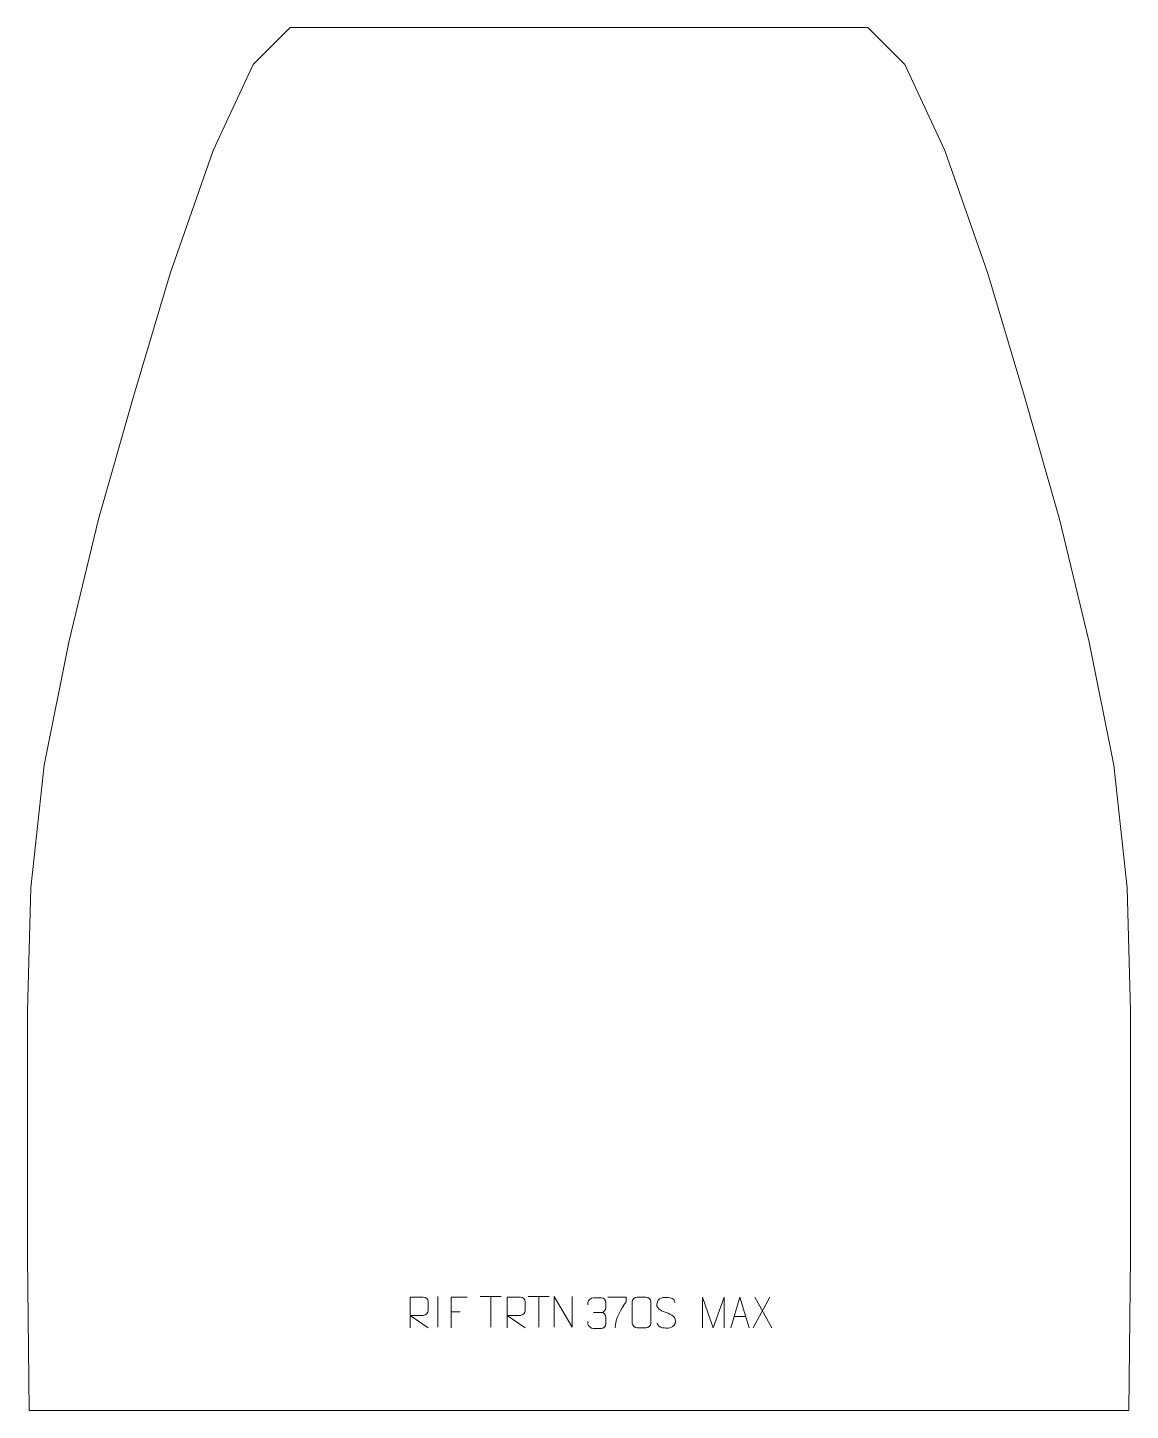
# Model space of a CAD drawing. Header units: millimetres. Extents: x -453 to 444, y 534 to 1659.
import ezdxf

# ---------------------------------------------------------------- set-up
doc = ezdxf.new("R2010")
doc.units = ezdxf.units.MM
doc.header["$MEASUREMENT"] = 0
doc.layers.add('layer 1', color=7, linetype='Continuous')

msp = doc.modelspace()

# ---------------------------------------------------------------- linework, layer by layer
at = {"layer": 'layer 1', "color": 242, "lineweight": 9}
msp.add_open_spline([(-239.4661, 1659.0857), (-239.4661, 1659.0857), (230.5329, 1659.0857), (230.5329, 1659.0857), (230.5329, 1659.0857), (230.5329, 1659.0857), (260.5341, 1629.086), (260.5341, 1629.086), (260.5341, 1629.086), (260.5341, 1629.086), (293.0343, 1559.0851), (293.0343, 1559.0851), (293.0343, 1559.0851), (293.0343, 1559.0851), (328.033, 1459.0859), (328.033, 1459.0859), (328.033, 1459.0859), (328.033, 1459.0859), (358.0343, 1359.0853), (358.0343, 1359.0853), (358.0343, 1359.0853), (358.0343, 1359.0853), (386.5339, 1259.0862), (386.5339, 1259.0862), (386.5339, 1259.0862), (386.5339, 1259.0862), (410.5338, 1159.0855), (410.5338, 1159.0855), (410.5338, 1159.0855), (410.5338, 1159.0855), (430.5326, 1059.0864), (430.5326, 1059.0864), (430.5326, 1059.0864), (430.5326, 1059.0864), (441.5339, 959.0857), (441.5339, 959.0857), (441.5339, 959.0857), (441.5339, 959.0857), (444.0344, 859.0866), (444.0344, 859.0866), (444.0344, 859.0866), (444.0344, 859.0866), (444.0344, 659.0853), (444.0344, 659.0853), (444.0344, 659.0853), (444.0344, 659.0853), (442.7832, 534.0859), (442.7832, 534.0859), (442.7832, 534.0859), (442.7832, 534.0859), (-451.7159, 534.0859), (-451.7159, 534.0859), (-451.7159, 534.0859), (-451.7159, 534.0859), (-452.9656, 659.0853), (-452.9656, 659.0853), (-452.9656, 659.0853), (-452.9656, 659.0853), (-452.9656, 859.0866), (-452.9656, 859.0866), (-452.9656, 859.0866), (-452.9656, 859.0866), (-450.4666, 959.0857), (-450.4666, 959.0857), (-450.4666, 959.0857), (-450.4666, 959.0857), (-439.4658, 1059.0864), (-439.4658, 1059.0864), (-439.4658, 1059.0864), (-439.4658, 1059.0864), (-419.4665, 1159.0855), (-419.4665, 1159.0855), (-419.4665, 1159.0855), (-419.4665, 1159.0855), (-395.4651, 1259.0862), (-395.4651, 1259.0862), (-395.4651, 1259.0862), (-395.4651, 1259.0862), (-366.9655, 1359.0853), (-366.9655, 1359.0853), (-366.9655, 1359.0853), (-366.9655, 1359.0853), (-336.9662, 1459.0859), (-336.9662, 1459.0859), (-336.9662, 1459.0859), (-336.9662, 1459.0859), (-301.9655, 1559.0851), (-301.9655, 1559.0851), (-301.9655, 1559.0851), (-301.9655, 1559.0851), (-269.4653, 1629.086), (-269.4653, 1629.086), (-269.4653, 1629.086), (-269.4653, 1629.086), (-239.4661, 1659.0857), (-239.4661, 1659.0857)], degree=3, knots=[0, 0, 0, 0, 0.04, 0.04, 0.04, 0.04, 0.08, 0.08, 0.08, 0.08, 0.12, 0.12, 0.12, 0.12, 0.16, 0.16, 0.16, 0.16, 0.2, 0.2, 0.2, 0.2, 0.24, 0.24, 0.24, 0.24, 0.28, 0.28, 0.28, 0.28, 0.32, 0.32, 0.32, 0.32, 0.36, 0.36, 0.36, 0.36, 0.4, 0.4, 0.4, 0.4, 0.44, 0.44, 0.44, 0.44, 0.48, 0.48, 0.48, 0.48, 0.52, 0.52, 0.52, 0.52, 0.56, 0.56, 0.56, 0.56, 0.6, 0.6, 0.6, 0.6, 0.64, 0.64, 0.64, 0.64, 0.68, 0.68, 0.68, 0.68, 0.72, 0.72, 0.72, 0.72, 0.76, 0.76, 0.76, 0.76, 0.8, 0.8, 0.8, 0.8, 0.84, 0.84, 0.84, 0.84, 0.88, 0.88, 0.88, 0.88, 0.92, 0.92, 0.92, 0.92, 1, 1, 1, 1], dxfattribs=at)
at = {"layer": 'layer 1', "color": 250, "lineweight": 9}
for points, knots in [([(-141.901, 601.299), (-141.901, 601.299), (-141.901, 626.2525), (-141.901, 626.2525), (-141.901, 626.2525), (-138.3062, 626.2525), (-134.7107, 626.2525), (-131.1155, 626.2525), (-131.1155, 626.2525), (-128.7902, 626.2148), (-127.2329, 624.7248), (-127.237, 622.3584), (-127.237, 622.3584), (-127.2374, 620.3229), (-127.2374, 617.2635), (-127.237, 615.2275), (-127.237, 615.2275), (-127.2435, 613.352), (-129.0558, 611.4102), (-131.0653, 611.3911), (-131.0653, 611.3911), (-131.0653, 611.3911), (-141.901, 611.3911), (-141.901, 611.3911), (-141.901, 611.3911), (-141.901, 611.3911), (-127.2463, 601.299), (-127.2463, 601.299)], [0, 0, 0, 0, 0.125, 0.125, 0.125, 0.125, 0.25, 0.25, 0.25, 0.25, 0.375, 0.375, 0.375, 0.375, 0.5, 0.5, 0.5, 0.5, 0.625, 0.625, 0.625, 0.625, 0.75, 0.75, 0.75, 0.75, 1, 1, 1, 1]), ([(-95.5311, 626.1072), (-95.5311, 626.1072), (-108.4051, 626.1072), (-108.4051, 626.1072), (-108.4051, 626.1072), (-108.4051, 626.1072), (-108.4051, 601.1536), (-108.4051, 601.1536)], [0, 0, 0, 0, 0.333333333, 0.333333333, 0.333333333, 0.333333333, 1, 1, 1, 1]), ([(-62.901, 601.299), (-62.901, 601.299), (-62.901, 626.2525), (-62.901, 626.2525), (-62.901, 626.2525), (-59.3062, 626.2525), (-55.7107, 626.2525), (-52.1155, 626.2525), (-52.1155, 626.2525), (-49.7902, 626.2148), (-48.2329, 624.7248), (-48.237, 622.3584), (-48.237, 622.3584), (-48.2374, 620.3229), (-48.2374, 617.2635), (-48.237, 615.2275), (-48.237, 615.2275), (-48.2435, 613.352), (-50.0558, 611.4102), (-52.0653, 611.3911), (-52.0653, 611.3911), (-52.0653, 611.3911), (-62.901, 611.3911), (-62.901, 611.3911), (-62.901, 611.3911), (-62.901, 611.3911), (-48.2463, 601.299), (-48.2463, 601.299)], [0, 0, 0, 0, 0.125, 0.125, 0.125, 0.125, 0.25, 0.25, 0.25, 0.25, 0.375, 0.375, 0.375, 0.375, 0.5, 0.5, 0.5, 0.5, 0.625, 0.625, 0.625, 0.625, 0.75, 0.75, 0.75, 0.75, 1, 1, 1, 1]), ([(-24.5644, 601.7508), (-24.5644, 601.7508), (-24.5644, 626.7043), (-24.5644, 626.7043), (-24.5644, 626.7043), (-24.5644, 626.7043), (-9.9096, 601.7508), (-9.9096, 601.7508), (-9.9096, 601.7508), (-9.9096, 601.7508), (-9.9096, 626.7043), (-9.9096, 626.7043)], [0, 0, 0, 0, 0.25, 0.25, 0.25, 0.25, 0.5, 0.5, 0.5, 0.5, 1, 1, 1, 1]), ([(2.7082, 619.9254), (2.7082, 619.9254), (2.7082, 621.7826), (2.7082, 621.7826), (2.7082, 621.7826), (2.6939, 623.5245), (5.3584, 625.6426), (7.4175, 625.6199), (7.4175, 625.6199), (9.4816, 625.6199), (11.5456, 625.6199), (13.6093, 625.6199), (13.6093, 625.6199), (15.8038, 625.6287), (17.4021, 623.7819), (17.4465, 621.8698), (17.4465, 621.8698), (17.4461, 620.4347), (17.4461, 618.9996), (17.4465, 617.5641), (17.4465, 617.5641), (17.3979, 615.9106), (15.7953, 613.6806), (13.597, 613.6906), (13.597, 613.6906), (15.8007, 613.6794), (17.4087, 611.8762), (17.4627, 609.8167), (17.4627, 609.8167), (17.4623, 608.032), (17.4623, 606.2473), (17.4627, 604.4622), (17.4627, 604.4622), (17.4728, 602.4008), (15.4179, 600.6377), (13.597, 600.6458), (13.597, 600.6458), (11.5317, 600.6461), (9.4665, 600.6461), (7.4009, 600.6458), (7.4009, 600.6458), (5.2323, 600.6573), (2.7013, 603.0575), (2.6827, 604.5193), (2.6827, 604.5193), (2.6827, 604.5193), (2.6827, 606.4279), (2.6827, 606.4279)], [0, 0, 0, 0, 0.076923077, 0.076923077, 0.076923077, 0.076923077, 0.153846154, 0.153846154, 0.153846154, 0.153846154, 0.230769231, 0.230769231, 0.230769231, 0.230769231, 0.307692308, 0.307692308, 0.307692308, 0.307692308, 0.384615385, 0.384615385, 0.384615385, 0.384615385, 0.461538462, 0.461538462, 0.461538462, 0.461538462, 0.538461538, 0.538461538, 0.538461538, 0.538461538, 0.615384615, 0.615384615, 0.615384615, 0.615384615, 0.692307692, 0.692307692, 0.692307692, 0.692307692, 0.769230769, 0.769230769, 0.769230769, 0.769230769, 0.846153846, 0.846153846, 0.846153846, 0.846153846, 1, 1, 1, 1]), ([(19.0099, 626.1595), (19.0099, 626.1595), (33.826, 626.1595), (33.826, 626.1595), (33.826, 626.1595), (33.8257, 624.9099), (33.8257, 623.6603), (33.826, 622.4105), (33.826, 622.4105), (29.8316, 616.4134), (24.9164, 608.5798), (24.9164, 601.201)], [0, 0, 0, 0, 0.25, 0.25, 0.25, 0.25, 0.5, 0.5, 0.5, 0.5, 1, 1, 1, 1]), ([(42.8372, 626.1795), (45.2033, 626.1795), (47.5698, 626.1795), (49.9363, 626.1795), (49.9363, 626.1795), (51.9168, 626.2151), (53.9428, 624.7208), (53.9699, 622.2787), (53.9699, 622.2787), (53.9695, 616.5213), (53.9695, 610.7635), (53.9699, 605.0053), (53.9699, 605.0053), (53.8278, 602.6777), (52.1214, 601.1954), (49.9363, 601.1846), (49.9363, 601.1846), (47.5639, 601.185), (45.1915, 601.185), (42.8195, 601.1846), (42.8195, 601.1846), (40.861, 601.079), (38.8546, 602.9669), (38.866, 604.9879), (38.866, 604.9879), (38.8664, 610.7685), (38.8664, 616.5488), (38.866, 622.3286), (38.866, 622.3286), (38.8703, 624.4706), (40.6474, 626.1931), (42.8372, 626.1795)], [0, 0, 0, 0, 0.111111111, 0.111111111, 0.111111111, 0.111111111, 0.222222222, 0.222222222, 0.222222222, 0.222222222, 0.333333333, 0.333333333, 0.333333333, 0.333333333, 0.444444444, 0.444444444, 0.444444444, 0.444444444, 0.555555556, 0.555555556, 0.555555556, 0.555555556, 0.666666667, 0.666666667, 0.666666667, 0.666666667, 0.777777778, 0.777777778, 0.777777778, 0.777777778, 1, 1, 1, 1]), ([(66.4179, 613.6802), (62.1696, 615.1506), (57.2615, 616.9464), (59.2666, 622.4667), (59.2666, 622.4667), (60.7701, 626.6066), (65.9837, 626.2181), (69.5873, 625.617), (69.5873, 625.617), (72.4479, 625.1398), (73.3126, 623.9266), (73.6232, 621.8425)], [0, 0, 0, 0, 0.25, 0.25, 0.25, 0.25, 0.5, 0.5, 0.5, 0.5, 1, 1, 1, 1]), ([(95.8702, 601.1768), (95.8702, 601.1768), (95.8702, 626.1347), (95.8702, 626.1347), (95.8702, 626.1347), (95.8702, 626.1347), (104.7953, 601.1768), (104.7953, 601.1768), (104.7953, 601.1768), (104.7953, 601.1768), (113.5552, 626.1342), (113.5552, 626.1342), (113.5552, 626.1342), (113.5552, 626.1342), (113.5552, 601.1768), (113.5552, 601.1768)], [0, 0, 0, 0, 0.2, 0.2, 0.2, 0.2, 0.4, 0.4, 0.4, 0.4, 0.6, 0.6, 0.6, 0.6, 1, 1, 1, 1]), ([(118.9474, 601.2035), (118.9474, 601.2035), (126.3184, 626.157), (126.3184, 626.157), (126.3184, 626.157), (126.3184, 626.157), (133.8883, 601.2035), (133.8883, 601.2035)], [0, 0, 0, 0, 0.333333333, 0.333333333, 0.333333333, 0.333333333, 1, 1, 1, 1]), ([(66.4179, 613.6801), (70.4365, 612.0334), (75.466, 610.1451), (73.632, 604.7848), (73.632, 604.7848), (72.1722, 600.5184), (67.2614, 600.7751), (63.5353, 601.3298), (63.5353, 601.3298), (60.7853, 601.7396), (59.5644, 602.9531), (59.1864, 605.0653)], [0, 0, 0, 0, 0.25, 0.25, 0.25, 0.25, 0.5, 0.5, 0.5, 0.5, 1, 1, 1, 1])]:
    msp.add_open_spline(points, degree=3, knots=knots, dxfattribs=at)
for points in [[(-119.237, 626.7146), (-119.237, 626.7146), (-119.237, 601.7405), (-119.237, 601.7405)], [(-84.7306, 626.6808), (-84.7306, 626.6808), (-67.7434, 626.6808), (-67.7434, 626.6808)], [(-76.2368, 601.7508), (-76.2368, 601.7508), (-76.2368, 626.7043), (-76.2368, 626.7043)], [(-45.7306, 626.6808), (-45.7306, 626.6808), (-28.7434, 626.6808), (-28.7434, 626.6808)], [(-37.2368, 601.7508), (-37.2368, 601.7508), (-37.2368, 626.7043), (-37.2368, 626.7043)], [(150.8557, 626.1325), (150.8557, 626.1325), (137.1151, 601.2367), (137.1151, 601.2367)], [(138.5697, 626.1325), (138.5697, 626.1325), (152.3103, 601.179), (152.3103, 601.179)], [(-108.4051, 614.2275), (-108.4051, 614.2275), (-101.237, 614.2275), (-101.237, 614.2275)], [(7.4179, 613.6802), (7.4179, 613.6802), (13.6143, 613.6802), (13.6143, 613.6802)], [(121.67, 610.4529), (121.67, 610.4529), (131.1657, 610.4529), (131.1657, 610.4529)]]:
    msp.add_open_spline(points, degree=3, dxfattribs=at)

doc.saveas('drawing.dxf')
